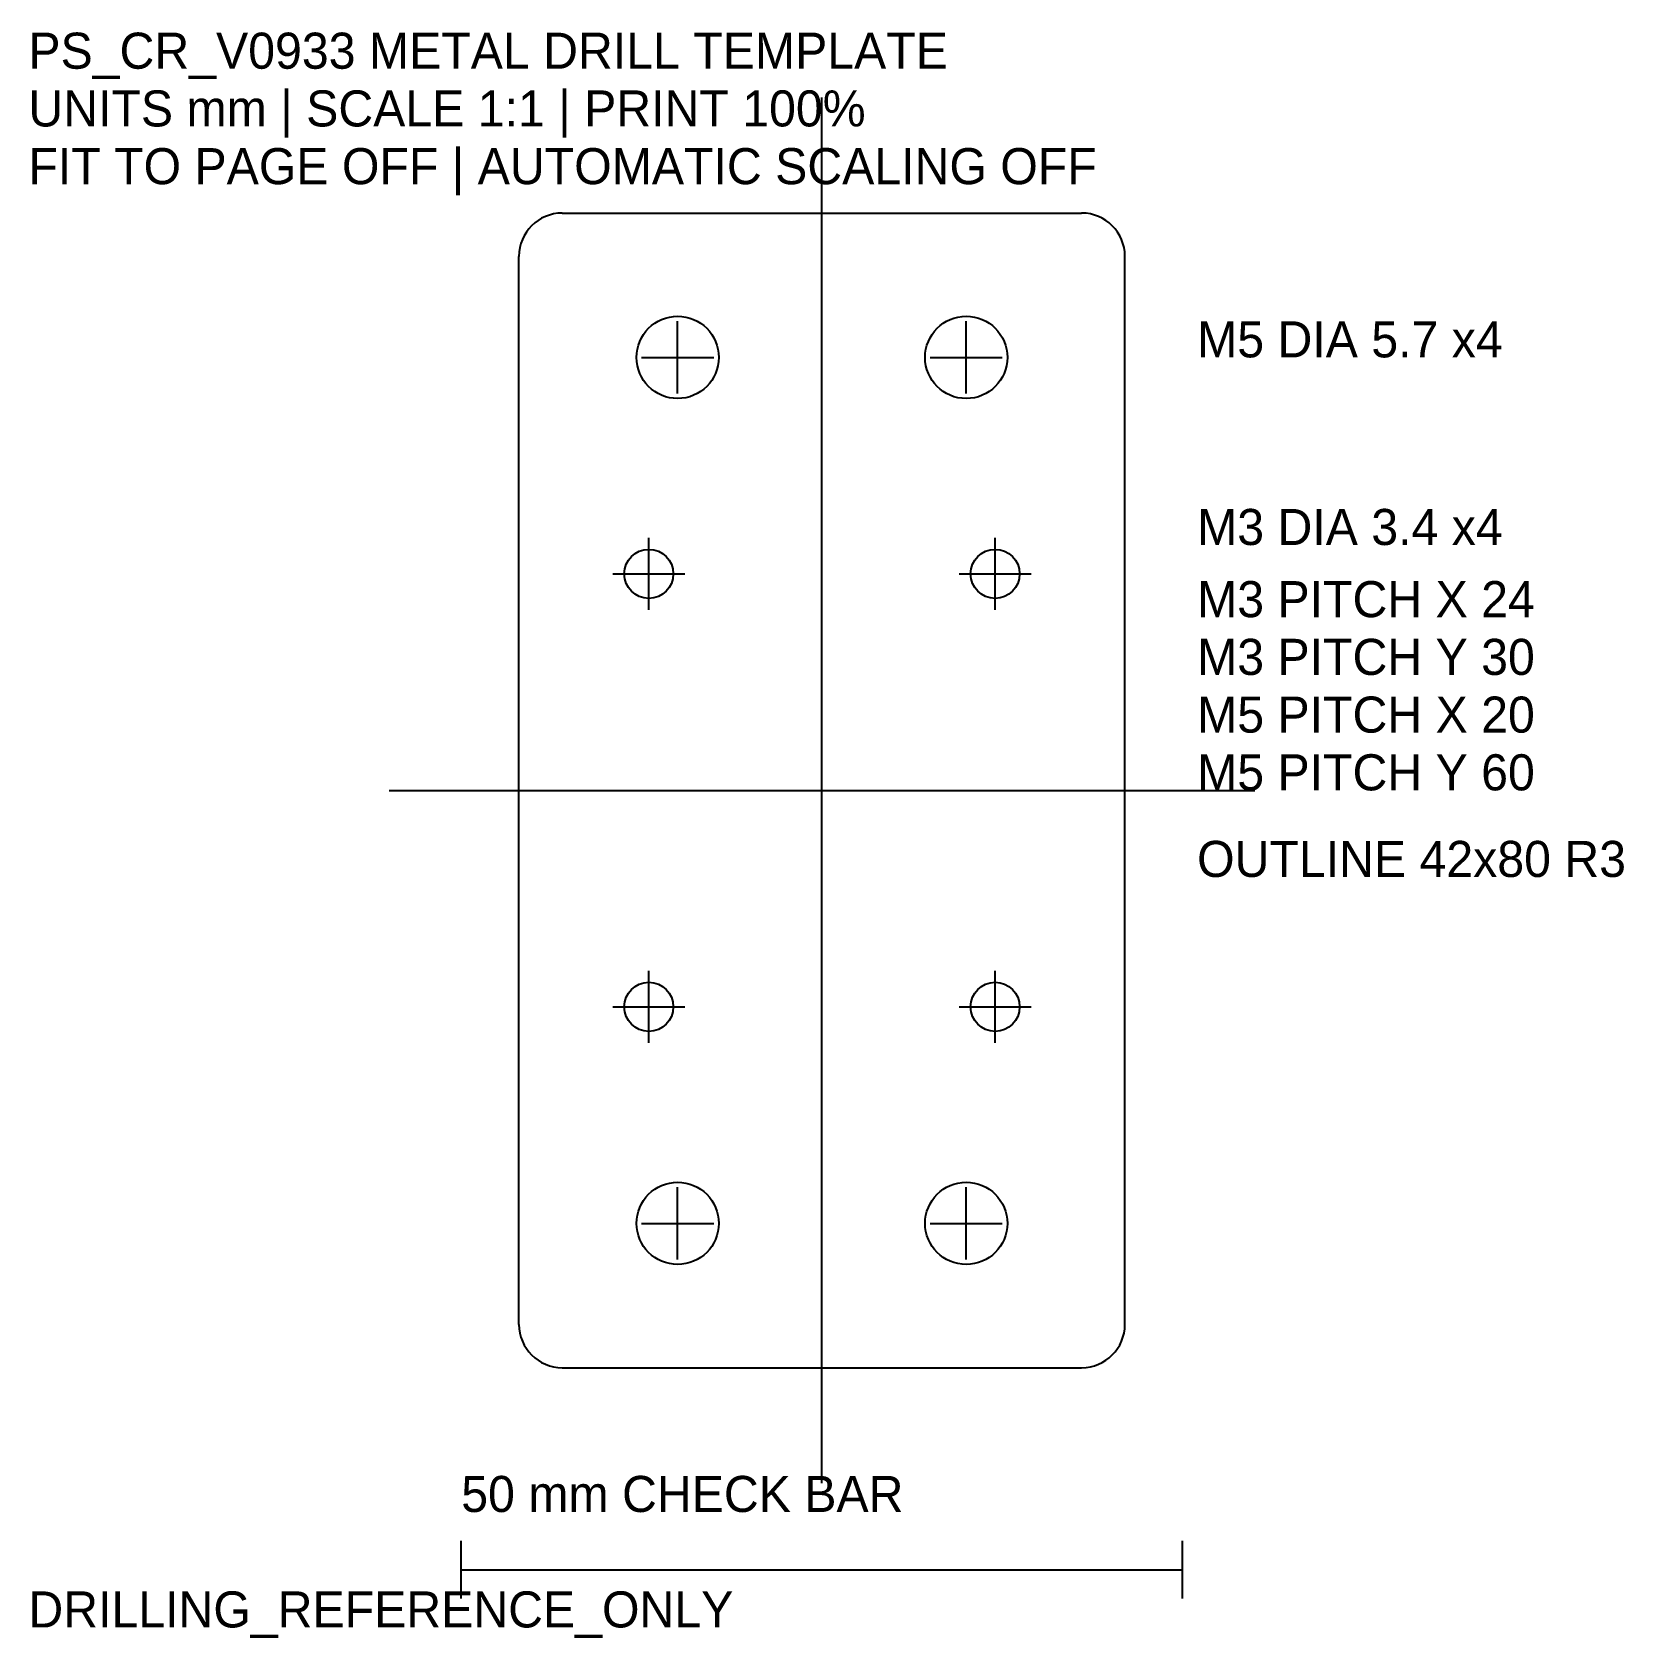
# Model space of a CAD drawing. Header units: millimetres. Extents: x -55 to 56, y -59 to 53.
import ezdxf

# ---------------------------------------------------------------- set-up
doc = ezdxf.new("R2010")
doc.units = ezdxf.units.MM

msp = doc.modelspace()

# ---------------------------------------------------------------- linework, layer by layer
at = {"layer": 'CENTERLINE'}
for p, q in [((0, -48), (0, 48)), ((-30, 0), (30, 0))]:
    msp.add_line(p, q, dxfattribs=at)
at = {"layer": 'CENTERMARK'}
for p, q in [((-10, 27.5), (-10, 32.5)), ((10, 27.5), (10, 32.5)), ((-12.5, 30), (-7.5, 30)), ((7.5, 30), (12.5, 30)), ((-12, 12.5), (-12, 17.5)), ((12, 12.5), (12, 17.5)), ((-14.5, 15), (-9.5, 15)), ((9.5, 15), (14.5, 15)), ((-12, -17.5), (-12, -12.5)), ((12, -17.5), (12, -12.5)), ((-14.5, -15), (-9.5, -15)), ((9.5, -15), (14.5, -15)), ((-10, -32.5), (-10, -27.5)), ((10, -32.5), (10, -27.5)), ((-12.5, -30), (-7.5, -30)), ((7.5, -30), (12.5, -30))]:
    msp.add_line(p, q, dxfattribs=at)
at = {"layer": 'M3'}
for centre in [(-12, 15), (12, 15), (-12, -15), (12, -15)]:
    msp.add_circle(centre, 1.7, dxfattribs=at)
at = {"layer": 'M5'}
for centre in [(-10, 30), (10, 30), (-10, -30), (10, -30)]:
    msp.add_circle(centre, 2.85, dxfattribs=at)
at = {"layer": 'OUTLINE'}
for p, q in [((-18, 40), (18, 40)), ((-21, -37), (-21, 37)), ((21, -37), (21, 37)), ((-18, -40), (18, -40))]:
    msp.add_line(p, q, dxfattribs=at)
for centre, start, end in [((-18, 37), 90, 180), ((18, 37), 0, 90), ((-18, -37), 180, 270), ((18, -37), 270, 360)]:
    msp.add_arc(centre, 3, start, end, dxfattribs=at)
at = {"layer": 'SCALE_BAR'}
for p, q in [((-25, -56), (-25, -52)), ((25, -56), (25, -52)), ((-25, -54), (25, -54))]:
    msp.add_line(p, q, dxfattribs=at)

# ---------------------------------------------------------------- texts
at = {"layer": 'ANNOTATION'}
for s, p in [('PS_CR_V0933 METAL DRILL TEMPLATE', (-55, 50)), ('UNITS mm | SCALE 1:1 | PRINT 100%', (-55, 46)), ('FIT TO PAGE OFF | AUTOMATIC SCALING OFF', (-55, 42)), ('M5 DIA 5.7 x4', (26, 30)), ('M3 DIA 3.4 x4', (26, 17)), ('M3 PITCH X 24', (26, 12)), ('M3 PITCH Y 30', (26, 8)), ('M5 PITCH X 20', (26, 4)), ('M5 PITCH Y 60', (26, 0)), ('OUTLINE 42x80 R3', (26, -6)), ('50 mm CHECK BAR', (-25, -50)), ('DRILLING_REFERENCE_ONLY', (-55, -58))]:
    msp.add_text(s, height=2.5, dxfattribs=at).set_placement(p)

doc.saveas('drawing.dxf')
